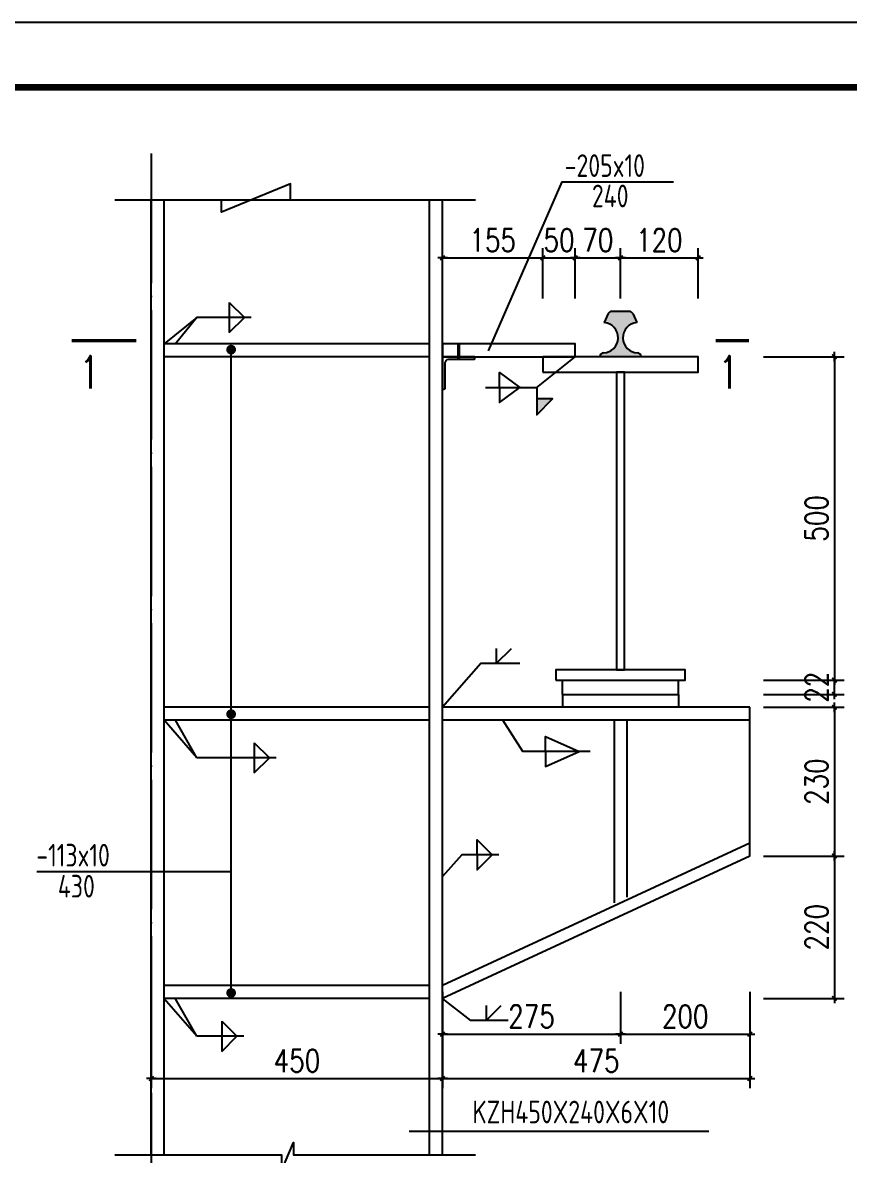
# Model space of a CAD drawing. Extents: x 69728788 to 149766163, y 20718153 to 43663798.
# Drawn here: x 74904646 to 74917420, y 21063762 to 21081274 of the extents above; entities that cross this region are included whole.
import ezdxf
from ezdxf.enums import TextEntityAlignment as Align

# ---------------------------------------------------------------- set-up
doc = ezdxf.new("R2010")
doc.units = 0
doc.header["$LTSCALE"] = 1000
doc.header["$MEASUREMENT"] = 0
doc.linetypes.add('DOTE', pattern=[2.4200000000000004, 2, -0.2, 0.02, -0.2])
doc.layers.get('0').update_dxf_attribs({"linetype": 'CONTINUOUS'})
doc.layers.get('DEFPOINTS').update_dxf_attribs({"linetype": 'CONTINUOUS'})
for name, color, linetype in [('1-TO', 3, 'CONTINUOUS'), ('AD', 3, 'CONTINUOUS'), ('AXIS', 3, 'CONTINUOUS'), ('DOTE', 251, 'DOTE'), ('PUB_DIM', 3, 'CONTINUOUS'), ('PUB_TEXT', 7, 'CONTINUOUS'), ('PUB_TITLE', 4, 'CONTINUOUS'), ('S', 2, 'CONTINUOUS')]:
    doc.layers.add(name, color=color, linetype=linetype)
doc.styles.add('DIM_FONT', font='SIMPLEX.shx', dxfattribs={"width": 0.8})
doc.styles.add('TSSD_Rein', font='atssdeng.shx', dxfattribs={"width": 0.7, "bigfont": 'atssdchn.shx'})
doc.dimstyles.new('AXIS-BZ-JD', dxfattribs={"dimtxt": 350, "dimasz": 0.5, "dimexe": 150, "dimexo": 100, "dimgap": 100, "dimtad": 1, "dimdec": 0, "dimlfac": 0.1, "dimzin": 0, "dimdsep": 46, "dimtxsty": 'DIM_FONT', "dimblk1": '_DIMX', "dimblk2": '_DIMX', "dimsah": 1, "dimcen": 0.09, "dimclrt": 3, "dimadec": 0, "dimazin": 0, "dimtfac": 1, "dimtdec": 0, "dimtix": 1, "dimtmove": 2, "dimatfit": 3, "dimldrblk": '_DIMX', "dimfxl": 1, "dimtolj": 1, "dimtzin": 0, "dimarcsym": 0})

# ---------------------------------------------------------------- blocks, each defined once
blk = doc.blocks.new('_DIMX')
blk.add_line((-150, 0), (150, 0))
at = {"const_width": 50}
blk.add_lwpolyline([(-70, -70), (70, 70)], dxfattribs=at)
blk = doc.blocks.new('*D422')
at = {"layer": 'AXIS', "color": 0, "lineweight": -2}
for p, q in [((74916095.05495255, 21068389.68407101), (74917339.38948087, 21068389.68407101)), ((74917189.38948087, 21068389.18407101), (74917189.38948087, 21066190.18407101)), ((74916095.05495255, 21066189.68407101), (74917339.38948087, 21066189.68407101))]:
    blk.add_line(p, q, dxfattribs=at)
at = {"layer": 'DEFPOINTS', "color": 0}
for p in [(74915995.05495255, 21068389.68407101), (74915995.05495255, 21066189.68407101), (74917189.38948087, 21066189.68407101)]:
    blk.add_point(p, dxfattribs=at)
at = {"layer": 'AXIS', "color": 0, "lineweight": -2, "xscale": 0.5, "yscale": 0.5, "zscale": 0.5}
for p, rotation in [((74917189.38948087, 21068389.68407101), 90), ((74917189.38948087, 21066189.68407101), 270)]:
    blk.add_blockref('_DIMX', p, dxfattribs=dict(at, rotation=rotation))
at = {"layer": 'AXIS', "color": 3, "insert": (74916914.38948087, 21067289.68407102), "char_height": 350, "attachment_point": 5, "rotation": 90, "style": 'DIM_FONT'}
blk.add_mtext('\\A1;220', dxfattribs=at)
blk = doc.blocks.new('*D423')
at = {"layer": 'AXIS', "color": 0, "lineweight": -2}
for p, q in [((74916095.05495255, 21070689.68407101), (74917339.38948087, 21070689.68407101)), ((74917189.38948087, 21070689.18407101), (74917189.38948087, 21068390.18407101)), ((74916095.05495255, 21068389.68407101), (74917339.38948087, 21068389.68407101))]:
    blk.add_line(p, q, dxfattribs=at)
at = {"layer": 'DEFPOINTS', "color": 0}
for p in [(74915995.05495255, 21070689.68407101), (74915995.05495255, 21068389.68407101), (74917189.38948087, 21068389.68407101)]:
    blk.add_point(p, dxfattribs=at)
at = {"layer": 'AXIS', "color": 0, "lineweight": -2, "xscale": 0.5, "yscale": 0.5, "zscale": 0.5}
for p, rotation in [((74917189.38948087, 21070689.68407101), 90), ((74917189.38948087, 21068389.68407101), 270)]:
    blk.add_blockref('_DIMX', p, dxfattribs=dict(at, rotation=rotation))
at = {"layer": 'AXIS', "color": 3, "insert": (74916914.38948087, 21069539.68407102), "char_height": 350, "attachment_point": 5, "rotation": 90, "style": 'DIM_FONT'}
blk.add_mtext('\\A1;230', dxfattribs=at)
blk = doc.blocks.new('*D424')
at = {"layer": 'AXIS', "color": 0, "lineweight": -2}
for p, q in [((74916095.05495255, 21076109.68407101), (74917339.38948087, 21076109.68407101)), ((74917189.38948087, 21076109.18407101), (74917189.38948087, 21071110.18407101)), ((74916095.05495255, 21071109.68407101), (74917339.38948087, 21071109.68407101))]:
    blk.add_line(p, q, dxfattribs=at)
at = {"layer": 'DEFPOINTS', "color": 0}
for p in [(74915995.05495255, 21076109.68407101), (74915995.05495255, 21071109.68407101), (74917189.38948087, 21071109.68407101)]:
    blk.add_point(p, dxfattribs=at)
at = {"layer": 'AXIS', "color": 0, "lineweight": -2, "xscale": 0.5, "yscale": 0.5, "zscale": 0.5}
for p, rotation in [((74917189.38948087, 21076109.68407101), 90), ((74917189.38948087, 21071109.68407101), 270)]:
    blk.add_blockref('_DIMX', p, dxfattribs=dict(at, rotation=rotation))
at = {"layer": 'AXIS', "color": 3, "insert": (74916914.38948087, 21073609.68407102), "char_height": 350, "attachment_point": 5, "rotation": 90, "style": 'DIM_FONT'}
blk.add_mtext('\\A1;500', dxfattribs=at)
blk = doc.blocks.new('*D425')
at = {"layer": 'AXIS', "color": 0, "lineweight": -2}
for p, q in [((74911134.46224391, 21065716.5741706), (74911134.46224391, 21064800.37044163)), ((74915884.46224391, 21065716.5741706), (74915884.46224391, 21064800.37044163)), ((74911134.96224391, 21064950.37044163), (74915883.96224391, 21064950.37044163))]:
    blk.add_line(p, q, dxfattribs=at)
at = {"layer": 'DEFPOINTS', "color": 0}
for p in [(74911134.46224391, 21065816.5741706), (74915884.46224391, 21065816.5741706), (74915884.46224391, 21064950.37044163)]:
    blk.add_point(p, dxfattribs=at)
at = {"layer": 'AXIS', "color": 0, "lineweight": -2, "xscale": 0.5, "yscale": 0.5, "zscale": 0.5, "rotation": 180}
blk.add_blockref('_DIMX', (74911134.46224391, 21064950.37044163), dxfattribs=at)
at = {"layer": 'AXIS', "color": 0, "lineweight": -2, "xscale": 0.5, "yscale": 0.5, "zscale": 0.5}
blk.add_blockref('_DIMX', (74915884.46224391, 21064950.37044163), dxfattribs=at)
at = {"layer": 'AXIS', "color": 3, "insert": (74913509.46224391, 21065225.37044163), "char_height": 350, "attachment_point": 5, "style": 'DIM_FONT'}
blk.add_mtext('\\A1;475', dxfattribs=at)
blk = doc.blocks.new('*D426')
at = {"layer": 'AXIS', "color": 0, "lineweight": -2}
for p, q in [((74913884.46224391, 21066289.68407101), (74913884.46224391, 21065485.81555053)), ((74915884.46224391, 21066289.68407101), (74915884.46224391, 21065485.81555053)), ((74913884.96224391, 21065635.81555053), (74915883.96224391, 21065635.81555053))]:
    blk.add_line(p, q, dxfattribs=at)
at = {"layer": 'DEFPOINTS', "color": 0}
for p in [(74913884.46224391, 21066389.68407101), (74915884.46224391, 21066389.68407101), (74915884.46224391, 21065635.81555053)]:
    blk.add_point(p, dxfattribs=at)
at = {"layer": 'AXIS', "color": 0, "lineweight": -2, "xscale": 0.5, "yscale": 0.5, "zscale": 0.5, "rotation": 180}
blk.add_blockref('_DIMX', (74913884.46224391, 21065635.81555053), dxfattribs=at)
at = {"layer": 'AXIS', "color": 0, "lineweight": -2, "xscale": 0.5, "yscale": 0.5, "zscale": 0.5}
blk.add_blockref('_DIMX', (74915884.46224391, 21065635.81555053), dxfattribs=at)
at = {"layer": 'AXIS', "color": 3, "insert": (74914884.46224391, 21065910.81555053), "char_height": 350, "attachment_point": 5, "style": 'DIM_FONT'}
blk.add_mtext('\\A1;200', dxfattribs=at)
blk = doc.blocks.new('*D427')
at = {"layer": 'AXIS', "color": 0, "lineweight": -2}
for p, q in [((74911134.46224391, 21066289.68407101), (74911134.46224391, 21065485.81555053)), ((74913884.46224391, 21066289.68407101), (74913884.46224391, 21065485.81555053)), ((74911134.96224391, 21065635.81555053), (74913883.96224391, 21065635.81555053))]:
    blk.add_line(p, q, dxfattribs=at)
at = {"layer": 'DEFPOINTS', "color": 0}
for p in [(74911134.46224391, 21066389.68407101), (74913884.46224391, 21066389.68407101), (74913884.46224391, 21065635.81555053)]:
    blk.add_point(p, dxfattribs=at)
at = {"layer": 'AXIS', "color": 0, "lineweight": -2, "xscale": 0.5, "yscale": 0.5, "zscale": 0.5, "rotation": 180}
blk.add_blockref('_DIMX', (74911134.46224391, 21065635.81555053), dxfattribs=at)
at = {"layer": 'AXIS', "color": 0, "lineweight": -2, "xscale": 0.5, "yscale": 0.5, "zscale": 0.5}
blk.add_blockref('_DIMX', (74913884.46224391, 21065635.81555053), dxfattribs=at)
at = {"layer": 'AXIS', "color": 3, "insert": (74912509.46224391, 21065910.81555053), "char_height": 350, "attachment_point": 5, "style": 'DIM_FONT'}
blk.add_mtext('\\A1;275', dxfattribs=at)
blk = doc.blocks.new('*D428')
at = {"layer": 'AXIS', "color": 0, "lineweight": -2}
for p, q in [((74913884.46224391, 21077007.54781864), (74913884.46224391, 21077786.97062186)), ((74915084.46224391, 21077007.54781864), (74915084.46224391, 21077786.97062186)), ((74913884.96224391, 21077636.97062186), (74915083.96224391, 21077636.97062186))]:
    blk.add_line(p, q, dxfattribs=at)
at = {"layer": 'DEFPOINTS', "color": 0}
for p in [(74915084.46224391, 21077636.97062186), (74913884.46224391, 21076907.54781864), (74915084.46224391, 21076907.54781864)]:
    blk.add_point(p, dxfattribs=at)
at = {"layer": 'AXIS', "color": 0, "lineweight": -2, "xscale": 0.5, "yscale": 0.5, "zscale": 0.5, "rotation": 180}
blk.add_blockref('_DIMX', (74913884.46224391, 21077636.97062186), dxfattribs=at)
at = {"layer": 'AXIS', "color": 0, "lineweight": -2, "xscale": 0.5, "yscale": 0.5, "zscale": 0.5}
blk.add_blockref('_DIMX', (74915084.46224391, 21077636.97062186), dxfattribs=at)
at = {"layer": 'AXIS', "color": 3, "insert": (74914484.46224391, 21077911.97062186), "char_height": 350, "attachment_point": 5, "style": 'DIM_FONT'}
blk.add_mtext('\\A1;120', dxfattribs=at)
blk = doc.blocks.new('*D429')
at = {"layer": 'AXIS', "color": 0, "lineweight": -2}
for p, q in [((74913184.46224391, 21077007.54781864), (74913184.46224391, 21077786.97062186)), ((74913884.46224391, 21077007.54781864), (74913884.46224391, 21077786.97062186)), ((74913184.96224391, 21077636.97062186), (74913883.96224391, 21077636.97062186))]:
    blk.add_line(p, q, dxfattribs=at)
at = {"layer": 'DEFPOINTS', "color": 0}
for p in [(74913884.46224391, 21077636.97062186), (74913184.46224391, 21076907.54781864), (74913884.46224391, 21076907.54781864)]:
    blk.add_point(p, dxfattribs=at)
at = {"layer": 'AXIS', "color": 0, "lineweight": -2, "xscale": 0.5, "yscale": 0.5, "zscale": 0.5, "rotation": 180}
blk.add_blockref('_DIMX', (74913184.46224391, 21077636.97062186), dxfattribs=at)
at = {"layer": 'AXIS', "color": 0, "lineweight": -2, "xscale": 0.5, "yscale": 0.5, "zscale": 0.5}
blk.add_blockref('_DIMX', (74913884.46224391, 21077636.97062186), dxfattribs=at)
at = {"layer": 'AXIS', "color": 3, "insert": (74913534.46224391, 21077911.97062186), "char_height": 350, "attachment_point": 5, "style": 'DIM_FONT'}
blk.add_mtext('\\A1;70', dxfattribs=at)
blk = doc.blocks.new('*D430')
at = {"layer": 'AXIS', "color": 0, "lineweight": -2}
for p, q in [((74912684.46224391, 21077007.54781864), (74912684.46224391, 21077786.97062186)), ((74913184.46224391, 21077007.54781864), (74913184.46224391, 21077786.97062186)), ((74912683.96224391, 21077636.97062186), (74912683.46224391, 21077636.97062186)), ((74912684.46224391, 21077636.97062186), (74913184.46224391, 21077636.97062186)), ((74913184.96224391, 21077636.97062186), (74913185.46224391, 21077636.97062186))]:
    blk.add_line(p, q, dxfattribs=at)
at = {"layer": 'DEFPOINTS', "color": 0}
for p in [(74913184.46224391, 21077636.97062186), (74912684.46224391, 21076907.54781864), (74913184.46224391, 21076907.54781864)]:
    blk.add_point(p, dxfattribs=at)
at = {"layer": 'AXIS', "color": 0, "lineweight": -2, "xscale": 0.5, "yscale": 0.5, "zscale": 0.5}
blk.add_blockref('_DIMX', (74912684.46224391, 21077636.97062186), dxfattribs=at)
at = {"layer": 'AXIS', "color": 0, "lineweight": -2, "xscale": 0.5, "yscale": 0.5, "zscale": 0.5, "rotation": 180}
blk.add_blockref('_DIMX', (74913184.46224391, 21077636.97062186), dxfattribs=at)
at = {"layer": 'AXIS', "color": 3, "insert": (74912934.46224391, 21077911.97062186), "char_height": 350, "attachment_point": 5, "style": 'DIM_FONT'}
blk.add_mtext('\\A1;50', dxfattribs=at)
blk = doc.blocks.new('*D431')
at = {"layer": 'AXIS', "color": 0, "lineweight": -2}
for p, q in [((74911134.46224391, 21077007.54781864), (74911134.46224391, 21077786.97062186)), ((74912684.46224391, 21077007.54781864), (74912684.46224391, 21077786.97062186)), ((74911134.96224391, 21077636.97062186), (74912683.96224391, 21077636.97062186))]:
    blk.add_line(p, q, dxfattribs=at)
at = {"layer": 'DEFPOINTS', "color": 0}
for p in [(74912684.46224391, 21077636.97062186), (74911134.46224391, 21076907.54781864), (74912684.46224391, 21076907.54781864)]:
    blk.add_point(p, dxfattribs=at)
at = {"layer": 'AXIS', "color": 0, "lineweight": -2, "xscale": 0.5, "yscale": 0.5, "zscale": 0.5, "rotation": 180}
blk.add_blockref('_DIMX', (74911134.46224391, 21077636.97062186), dxfattribs=at)
at = {"layer": 'AXIS', "color": 0, "lineweight": -2, "xscale": 0.5, "yscale": 0.5, "zscale": 0.5}
blk.add_blockref('_DIMX', (74912684.46224391, 21077636.97062186), dxfattribs=at)
at = {"layer": 'AXIS', "color": 3, "insert": (74911909.46224391, 21077911.97062186), "char_height": 350, "attachment_point": 5, "style": 'DIM_FONT'}
blk.add_mtext('\\A1;155', dxfattribs=at)
blk = doc.blocks.new('*D432')
at = {"layer": 'AXIS', "color": 0, "lineweight": -2}
for p, q in [((74916095.05495255, 21071109.68407101), (74917339.38948087, 21071109.68407101)), ((74917189.38948087, 21071110.18407101), (74917189.38948087, 21071110.68407101)), ((74917189.38948087, 21070889.68407101), (74917189.38948087, 21071109.68407101)), ((74916095.05495255, 21070889.68407101), (74917339.38948087, 21070889.68407101)), ((74917189.38948087, 21070889.18407101), (74917189.38948087, 21070888.68407101))]:
    blk.add_line(p, q, dxfattribs=at)
at = {"layer": 'DEFPOINTS', "color": 0}
for p in [(74915995.05495255, 21071109.68407101), (74917189.38948087, 21071109.68407101), (74915995.05495255, 21070889.68407101)]:
    blk.add_point(p, dxfattribs=at)
at = {"layer": 'AXIS', "color": 0, "lineweight": -2, "xscale": 0.5, "yscale": 0.5, "zscale": 0.5}
for p, rotation in [((74917189.38948087, 21071109.68407101), 270), ((74917189.38948087, 21070889.68407101), 90)]:
    blk.add_blockref('_DIMX', p, dxfattribs=dict(at, rotation=rotation))
at = {"layer": 'AXIS', "color": 3, "insert": (74916914.38948087, 21070999.68407102), "char_height": 350, "attachment_point": 5, "rotation": 90, "style": 'DIM_FONT'}
blk.add_mtext('\\A1;22', dxfattribs=at)
blk = doc.blocks.new('*D385')
at = {"layer": 'AXIS', "color": 0, "lineweight": -2}
for p, q in [((74906634.46224391, 21065158.47230611), (74906634.46224391, 21064800.37044163)), ((74911134.46224391, 21065158.47230611), (74911134.46224391, 21064800.37044163)), ((74906634.96224391, 21064950.37044163), (74911133.96224391, 21064950.37044163))]:
    blk.add_line(p, q, dxfattribs=at)
at = {"layer": 'DEFPOINTS', "color": 0}
for p in [(74906634.46224391, 21065258.47230611), (74911134.46224391, 21065258.47230611), (74911134.46224391, 21064950.37044163)]:
    blk.add_point(p, dxfattribs=at)
at = {"layer": 'AXIS', "color": 0, "lineweight": -2, "xscale": 0.5, "yscale": 0.5, "zscale": 0.5, "rotation": 180}
blk.add_blockref('_DIMX', (74906634.46224391, 21064950.37044163), dxfattribs=at)
at = {"layer": 'AXIS', "color": 0, "lineweight": -2, "xscale": 0.5, "yscale": 0.5, "zscale": 0.5}
blk.add_blockref('_DIMX', (74911134.46224391, 21064950.37044163), dxfattribs=at)
at = {"layer": 'AXIS', "color": 3, "insert": (74908884.46224391, 21065225.37044163), "char_height": 350, "attachment_point": 5, "style": 'DIM_FONT'}
blk.add_mtext('\\A1;450', dxfattribs=at)

msp = doc.modelspace()

# ---------------------------------------------------------------- hatches: boundary and pattern name
at = {"layer": 'AD'}
h = msp.add_hatch(color=256, dxfattribs=at)
edge = h.paths.add_edge_path()
edge.add_ellipse((74914156.33638486, 21076403.25596584), major_axis=(166.4569221049125, 166.4569221049125), ratio=0.9999999999968987, start_angle=49.910871716136114, end_angle=223.6353504180226, ccw=False)
edge.add_line((74914136.18425572, 21076637.79744517), (74914074.92934178, 21076775.28113978))
edge.add_ellipse((74914021.63019334, 21076751.53407101), major_axis=(-41.25968068195007, 41.25968068195007), ratio=0.9999999999981506, start_angle=249.0150334845456, end_angle=315.0000000006329)
edge.add_line((74914021.63019334, 21076809.88407101), (74913884.46224391, 21076809.88407101))
edge.add_line((74913884.46224391, 21076809.88407101), (74913747.29429449, 21076809.88407101))
edge.add_ellipse((74913747.29429449, 21076751.53407101), major_axis=(-41.25968068086726, 41.25968068086726), ratio=0.9999999999969644, start_angle=-44.99999999985835, end_angle=20.98496651648669)
edge.add_line((74913693.99514605, 21076775.28113978), (74913632.74023211, 21076637.79744517))
edge.add_ellipse((74913612.58810295, 21076403.25596584), major_axis=(166.4569221052644, 166.4569221052644), ratio=0.9999999999960867, start_angle=226.3646495816379, end_angle=400.08912828370217, ccw=False)
edge.add_ellipse((74913621.88724391, 21076109.68407101), major_axis=(41.25968068180472, 41.25968068180471), ratio=0.999999999997602, start_angle=48.62857241695774, end_angle=134.999999999817)
edge.add_line((74913563.5372439, 21076109.68407101), (74914205.38724391, 21076109.68407101))
edge.add_ellipse((74914147.03724392, 21076109.684071), major_axis=(-41.25968068254841, 41.25968068254841), ratio=0.9999999999983267, start_angle=225.0000000008481, end_angle=311.3714275858732)
h = msp.add_hatch(color=256, dxfattribs=at)
edge = h.paths.add_edge_path()
edge.add_ellipse((74914156.33638486, 21076403.25596584), major_axis=(-166.4569221047524, 166.4569221047524), ratio=0.9999999999986043, start_angle=-40.089128283990874, end_angle=133.6353504178933, ccw=False)
edge.add_line((74914136.18425572, 21076637.79744517), (74914074.92934178, 21076775.28113978))
edge.add_ellipse((74914021.63019334, 21076751.53407101), major_axis=(41.25968068189817, 41.25968068189816), ratio=0.9999999999986611, start_angle=339.015033484531, end_angle=405.0000000007242)
edge.add_line((74914021.63019334, 21076809.88407101), (74913884.46224391, 21076809.88407101))
edge.add_line((74913884.46224391, 21076809.88407101), (74913747.29429449, 21076809.88407101))
edge.add_ellipse((74913747.29429449, 21076751.53407101), major_axis=(41.25968068089574, 41.25968068089572), ratio=0.9999999999978806, start_angle=45.00000000028934, end_angle=110.9849665163879)
edge.add_line((74913693.99514605, 21076775.28113978), (74913632.74023211, 21076637.79744517))
edge.add_ellipse((74913612.58810295, 21076403.25596584), major_axis=(-166.4569221049668, 166.4569221049667), ratio=0.9999999999994001, start_angle=136.3646495815088, end_angle=310.0891282835724, ccw=False)
edge.add_ellipse((74913621.88724391, 21076109.68407101), major_axis=(41.25968068182713, 41.25968068182713), ratio=0.9999999999984494, start_angle=48.62857241693366, end_angle=134.9999999998413)
edge.add_line((74913563.5372439, 21076109.68407101), (74914205.38724391, 21076109.68407101))
edge.add_ellipse((74914147.03724392, 21076109.684071), major_axis=(41.25968068248188, 41.25968068248188), ratio=0.9999999999994215, start_angle=315.0000000007836, end_angle=401.3714275859372)
at = {"layer": 'PUB_TEXT'}
msp.add_hatch(color=256, dxfattribs=at).paths.add_polyline_path([(74912592.27906998, 21075455.87718013), (74912592.27906998, 21075213.48369779), (74912834.67255232, 21075455.87718013)])
msp.add_hatch(color=256, dxfattribs=at).paths.add_polyline_path([(74912592.27906998, 21075455.87718013), (74912592.27906998, 21075213.48369779), (74912834.67255232, 21075455.87718013)])

# ---------------------------------------------------------------- linework, layer by layer
at = {"layer": '1-TO'}
for p, q in [((74906634.46224391, 21063770.46818033), (74906634.46224391, 21078536.13374875)), ((74906834.46224391, 21063770.46818033), (74906834.46224391, 21078536.13374875)), ((74910934.46224391, 21063770.46818033), (74910934.46224391, 21078536.13374875)), ((74911134.46224391, 21063770.46818033), (74911134.46224391, 21078536.13374875)), ((74912988.55564427, 21070889.68407101), (74912988.55564427, 21071109.68407101)), ((74914780.36884354, 21070889.68407101), (74914780.36884354, 21071109.68407101)), ((74912988.55564427, 21070889.68407101), (74914780.36884354, 21070889.68407101)), ((74915884.46224391, 21070689.68407101), (74911134.46224391, 21070689.68407101)), ((74915884.46224391, 21068389.68407101), (74915884.46224391, 21070689.68407101)), ((74915884.46224391, 21070489.68407101), (74911134.46224391, 21070489.68407101)), ((74913784.46224391, 21070489.68407101), (74913784.46224391, 21067665.684071)), ((74913984.46224391, 21070489.68407101), (74913984.46224391, 21067753.684071)), ((74915884.46224391, 21068589.68407101), (74911134.46224391, 21066389.68407101)), ((74915884.46224391, 21068389.68407101), (74911134.46224391, 21066189.68407101)), ((74910934.46224391, 21066389.68407101), (74906834.46224391, 21066389.68407101)), ((74910934.46224391, 21066189.68407101), (74906834.46224391, 21066189.68407101))]:
    msp.add_line(p, q, dxfattribs=at)
for points in [[(74911134.46224391, 21076109.68407101), (74913184.46224391, 21076109.68407101), (74913184.46224391, 21076309.68407101), (74911134.46224391, 21076309.68407101)], [(74911134.46224391, 21076109.68407101), (74913184.46224391, 21076109.68407101), (74913184.46224391, 21076309.68407101), (74911134.46224391, 21076309.68407101)], [(74912684.46224391, 21075869.68407101), (74915084.46224391, 21075869.68407101), (74915084.46224391, 21076109.68407101), (74912684.46224391, 21076109.68407101)], [(74912684.46224391, 21075869.68407101), (74915084.46224391, 21075869.68407101), (74915084.46224391, 21076109.68407101), (74912684.46224391, 21076109.68407101)], [(74913944.46224391, 21071269.68407101), (74913944.46224391, 21075869.68407101), (74913824.46224391, 21075869.68407101), (74913824.46224391, 21071269.68407101)], [(74913944.46224391, 21071269.68407101), (74913944.46224391, 21075869.68407101), (74913824.46224391, 21075869.68407101), (74913824.46224391, 21071269.68407101)], [(74912884.46224391, 21071109.68407101), (74914884.46224391, 21071109.68407101), (74914884.46224391, 21071269.68407101), (74912884.46224391, 21071269.68407101)], [(74912884.46224391, 21071109.68407101), (74914884.46224391, 21071109.68407101), (74914884.46224391, 21071269.68407101), (74912884.46224391, 21071269.68407101)]]:
    msp.add_lwpolyline(points, close=True, dxfattribs=at)
at = {"layer": 'AD'}
for p, q in [((74914021.63019334, 21076809.88407101), (74913747.29429449, 21076809.88407101)), ((74913693.99514605, 21076775.28113978), (74913632.7402321, 21076637.79744517)), ((74914074.92934178, 21076775.28113978), (74914136.18425572, 21076637.79744517)), ((74914205.38724391, 21076109.68407101), (74913563.53724392, 21076109.68407101))]:
    msp.add_line(p, q, dxfattribs=at)
for points in [[(74906072.1978809, 21078536.13374875), (74908782.79298542, 21078536.13374875), (74908782.79298542, 21078781.37853278), (74907718.14694062, 21078344.28215972), (74907718.14694062, 21078536.13374875), (74911644.2053862, 21078536.13374875)], [(74906072.1978809, 21078536.13374875), (74908782.79298542, 21078536.13374875), (74908782.79298542, 21078781.37853278), (74907718.14694062, 21078344.28215972), (74907718.14694062, 21078536.13374875), (74911644.2053862, 21078536.13374875)], [(74906072.1978809, 21063770.46818033), (74908644.11313571, 21063770.46818033), (74908644.11313571, 21063525.2233963), (74908829.4670909, 21063962.31976936), (74908829.4670909, 21063770.46818033), (74911644.2053862, 21063770.46818033)], [(74906072.1978809, 21063770.46818033), (74908644.11313571, 21063770.46818033), (74908644.11313571, 21063525.2233963), (74908829.4670909, 21063962.31976936), (74908829.4670909, 21063770.46818033), (74911644.2053862, 21063770.46818033)]]:
    msp.add_lwpolyline(points, dxfattribs=at)
for centre, radius, start, end in [((74913747.29429449, 21076751.53407101), 58.35000000000122, 90, 155.9849666420431), ((74914021.63019334, 21076751.53407101), 58.35000000000122, 24.01503335795687, 90), ((74913612.58810295, 21076403.25596584), 235.4056367916692, 272.2639430092236, 85.08912807125427), ((74914156.33638486, 21076403.25596584), 235.4056367916692, 94.91087192874573, 267.7360569907764), ((74913621.88724391, 21076109.684071), 58.35000000000122, 90, 180), ((74914147.03724392, 21076109.684071), 58.35000000000122, 0, 90)]:
    msp.add_arc(centre, radius, start, end, dxfattribs=at)
at = {"layer": 'AXIS'}
for p, q in [((74910934.46224391, 21076309.68407101), (74906834.46224391, 21076309.68407101)), ((74910934.46224391, 21076109.68407101), (74906834.46224391, 21076109.68407101)), ((74907867.90451644, 21066235.47881145), (74907867.90451644, 21076181.2808338)), ((74912988.55564427, 21070889.68407101), (74912988.55564427, 21070689.68407101)), ((74914780.36884354, 21070889.68407101), (74914780.36884354, 21070689.68407101)), ((74910934.46224391, 21070689.68407101), (74906834.46224391, 21070689.68407101)), ((74910934.46224391, 21070489.68407101), (74906834.46224391, 21070489.68407101))]:
    msp.add_line(p, q, dxfattribs=at)
at = {"layer": 'AXIS', "const_width": 50}
msp.add_lwpolyline([(74911385.53343199, 21076069.68407101), (74911385.53343199, 21076309.68407101)], dxfattribs=at)
msp.add_lwpolyline([(74911385.53343199, 21076069.68407101), (74911385.53343199, 21076309.68407101)], dxfattribs=at)
at = {"layer": 'DOTE'}
msp.add_line((74906634.46224391, 21079249.00039496), (74906634.46224391, 21062925.32212529), dxfattribs=at)
at = {"layer": 'PUB_DIM', "const_width": 50}
for points in [[(74905402.77560273, 21076358.18017657), (74906402.77560273, 21076358.18017657)], [(74905402.77560273, 21076358.18017657), (74906402.77560273, 21076358.18017657)], [(74915355.99206038, 21076358.18017657), (74915871.59434837, 21076358.18017657)], [(74915355.99206038, 21076358.18017657), (74915871.59434837, 21076358.18017657)]]:
    msp.add_lwpolyline(points, dxfattribs=at)
at = {"layer": 'PUB_TEXT'}
for p, q in [((74907839.34911534, 21076948.83819329), (74908072.01112777, 21076716.17618087)), ((74907839.34911534, 21076948.83819329), (74907839.34911534, 21076483.51416844)), ((74907336.98199548, 21076716.17618087), (74906834.46224391, 21076309.68407101)), ((74907336.98199548, 21076716.17618087), (74907008.78178705, 21076309.68407101)), ((74908177.14241202, 21076716.17618087), (74907336.98199548, 21076716.17618087)), ((74907839.34911534, 21076483.51416844), (74908072.01112777, 21076716.17618087)), ((74907336.98199548, 21069908.15897133), (74906834.46224391, 21070489.68407101)), ((74907336.98199548, 21069908.15897133), (74907008.78178705, 21070489.68407101)), ((74908225.61914285, 21070140.82098376), (74908458.28115527, 21069908.15897133)), ((74908225.61914285, 21070140.82098376), (74908225.61914285, 21069675.49695891)), ((74908563.41243953, 21069908.15897133), (74907336.98199548, 21069908.15897133)), ((74908225.61914285, 21069675.49695891), (74908458.28115527, 21069908.15897133)), ((74907336.98199548, 21065602.61103503), (74906834.46224391, 21066184.13613471)), ((74907336.98199548, 21065602.61103503), (74907008.78178705, 21066184.13613471)), ((74907723.72399388, 21065835.27304745), (74907956.38600631, 21065602.61103503)), ((74907723.72399388, 21065835.27304745), (74907723.72399388, 21065369.94902261)), ((74908061.51729056, 21065602.61103503), (74907336.98199548, 21065602.61103503)), ((74907723.72399388, 21065369.94902261), (74907956.38600631, 21065602.61103503))]:
    msp.add_line(p, q, dxfattribs=at)
for points in [[(74911846.94851393, 21076200.47700338), (74912982.66883133, 21078815.18834873), (74914701.76855244, 21078815.18834873)], [(74911798.33647308, 21075633.50314055), (74912592.27906998, 21075633.50314055), (74913184.46224391, 21076109.68407101)], [(74911798.33647308, 21075633.50314055), (74912592.27906998, 21075633.50314055), (74913184.46224391, 21076109.68407101)], [(74912013.92894718, 21075633.50314055), (74912013.92894718, 21075866.16515297), (74912331.26693475, 21075633.50314055)], [(74912013.92894718, 21075633.50314055), (74912013.92894718, 21075400.84112813), (74912331.26693475, 21075633.50314055)], [(74912013.92894718, 21075633.50314055), (74912013.92894718, 21075400.84112813), (74912331.26693475, 21075633.50314055)], [(74912592.27906998, 21075633.50314055), (74912592.27906998, 21075213.48369779), (74912834.67255232, 21075455.87718013), (74912592.27906998, 21075455.87718013)], [(74912592.27906998, 21075633.50314055), (74912592.27906998, 21075213.48369779), (74912834.67255232, 21075455.87718013), (74912592.27906998, 21075455.87718013)], [(74911963.98229375, 21071598.90690943), (74911963.98229375, 21071366.24489701), (74912199.21581328, 21071598.90690943)], [(74911963.98229375, 21071598.90690943), (74911963.98229375, 21071366.24489701), (74912199.21581328, 21071598.90690943)], [(74912327.76042956, 21071366.24489701), (74911725.88184485, 21071366.24489701), (74911134.46224391, 21070689.68407101)], [(74912327.76042956, 21071366.24489701), (74911725.88184485, 21071366.24489701), (74911134.46224391, 21070689.68407101)], [(74913243.78235632, 21070004.14731667), (74912374.12918955, 21070004.14731667), (74912063.88338117, 21070489.68407101)], [(74913416.99223067, 21070004.14731667), (74912374.12918955, 21070004.14731667), (74912063.88338117, 21070489.68407101)], [(74912726.87156297, 21070004.14731667), (74912726.87156297, 21070236.80932909), (74913243.78235632, 21070004.14731667)], [(74912726.87156297, 21070004.14731667), (74912726.87156297, 21070236.80932909), (74913243.78235632, 21070004.14731667)], [(74912726.87156297, 21070004.14731667), (74912726.87156297, 21069771.48530425), (74913243.78235632, 21070004.14731667)], [(74912726.87156297, 21070004.14731667), (74912726.87156297, 21069771.48530425), (74913243.78235632, 21070004.14731667)], [(74911668.27249329, 21068409.57689493), (74911668.27249329, 21068642.23890735), (74911900.93450572, 21068409.57689493)], [(74911668.27249329, 21068409.57689493), (74911668.27249329, 21068642.23890735), (74911900.93450572, 21068409.57689493)], [(74912006.06578997, 21068409.57689493), (74911430.17204438, 21068409.57689493), (74911134.46224391, 21068071.29648193)], [(74912006.06578997, 21068409.57689493), (74911430.17204438, 21068409.57689493), (74911134.46224391, 21068071.29648193)], [(74911668.27249329, 21068409.57689493), (74911668.27249329, 21068176.91488251), (74911900.93450572, 21068409.57689493)], [(74911668.27249329, 21068409.57689493), (74911668.27249329, 21068176.91488251), (74911900.93450572, 21068409.57689493)], [(74904864.98327443, 21068151.19748313), (74907867.90451644, 21068151.19748313)], [(74904864.98327443, 21068151.19748313), (74907867.90451644, 21068151.19748313)], [(74912147.06688537, 21065846.49350139), (74911571.17313978, 21065846.49350139), (74911134.46224391, 21066189.68407101)], [(74912147.06688537, 21065846.49350139), (74911571.17313978, 21065846.49350139), (74911134.46224391, 21066189.68407101)], [(74911809.27358869, 21066079.15551381), (74911809.27358869, 21065846.49350139), (74912041.93560112, 21066079.15551381)], [(74911809.27358869, 21066079.15551381), (74911809.27358869, 21065846.49350139), (74912041.93560112, 21066079.15551381)], [(74910621.25945213, 21064137.62259939), (74915251.94246407, 21064137.62259939)], [(74910621.25945213, 21064137.62259939), (74915251.94246407, 21064137.62259939)]]:
    msp.add_lwpolyline(points, dxfattribs=at)
at = {"layer": 'PUB_TEXT', "const_width": 74.5}
for points in [[(74907830.15451644, 21076219.0308338, 1), (74907905.65451644, 21076219.0308338, 1)], [(74907830.15451644, 21076219.0308338, 1), (74907905.65451644, 21076219.0308338, 1)], [(74907830.15451644, 21070583.05688718, 1), (74907905.65451644, 21070583.05688718, 1)], [(74907830.15451644, 21070583.05688718, 1), (74907905.65451644, 21070583.05688718, 1)], [(74907830.15451644, 21066273.22881145, 1), (74907905.65451644, 21066273.22881145, 1)], [(74907830.15451644, 21066273.22881145, 1), (74907905.65451644, 21066273.22881145, 1)]]:
    msp.add_lwpolyline(points, format="xyb", close=True, dxfattribs=at)
at = {"layer": 'PUB_TITLE'}
msp.add_lwpolyline([(74842796.3028227, 21039274.29117097), (74931996.3028227, 21039274.29117097), (74931996.3028227, 21081274.29117097), (74842796.3028227, 21081274.29117097)], close=True, dxfattribs=at)
at = {"layer": 'PUB_TITLE', "const_width": 100}
msp.add_lwpolyline([(74845296.3028227, 21040274.29117097), (74930996.3028227, 21040274.29117097), (74930996.3028227, 21080274.29117097), (74845296.3028227, 21080274.29117097)], close=True, dxfattribs=at)
at = {"layer": 'S'}
msp.add_lwpolyline([(74911134.46224391, 21076109.68407101), (74911134.46224391, 21075609.68407101), (74911161.12891057, 21075609.68407101, 0.4142135623730951), (74911174.46224391, 21075623.01740434), (74911174.46224391, 21076014.68407101, -0.4142135623730951), (74911229.46224391, 21076069.68407101), (74911621.12891057, 21076069.68407101, 0.4142135623730951), (74911634.46224391, 21076083.01740434), (74911634.46224391, 21076109.68407101)], format="xyb", close=True, dxfattribs=at)
msp.add_lwpolyline([(74911134.46224391, 21076109.68407101), (74911134.46224391, 21075609.68407101), (74911161.12891057, 21075609.68407101, 0.4142135623730951), (74911174.46224391, 21075623.01740434), (74911174.46224391, 21076014.68407101, -0.4142135623730951), (74911229.46224391, 21076069.68407101), (74911621.12891057, 21076069.68407101, 0.4142135623730951), (74911634.46224391, 21076083.01740434), (74911634.46224391, 21076109.68407101)], format="xyb", close=True, dxfattribs=at)

# ---------------------------------------------------------------- texts
at = {"layer": 'PUB_DIM', "style": 'DIM_FONT', "width": 0.7070000000530854}
for p in [(74905678.74093838, 21075869.69877188), (74905678.74093838, 21075869.69877188), (74915552.34669966, 21075869.69877188), (74915552.34669966, 21075869.69877188)]:
    msp.add_text('1', height=500, dxfattribs=at).set_placement(p, align=Align.MIDDLE)
at = {"layer": 'PUB_TEXT', "style": 'TSSD_Rein', "width": 0.8000000000465661}
for s, p in [('-205x10', (74913022.72195761, 21078889.25033172)), ('240', (74913442.61697976, 21078419.96987509)), ('-113x10', (74904858.07858503, 21068227.77854989)), ('430', (74905190.42945673, 21067748.02607115)), ('KZH450X240X6X10', (74911595.81846946, 21064257.72743899))]:
    msp.add_text(s, height=350, dxfattribs=at).set_placement(p)

# ---------------------------------------------------------------- dimensions: what is measured, and where the dimension line sits
at = {"layer": 'AXIS'}
for base, p1, p2, picture, middle in [((74912684.46224391, 21077636.97062186), (74911134.46224391, 21076907.54781864), (74912684.46224391, 21076907.54781864), '*D431', (74911909.46224391, 21077911.97062186)), ((74913184.46224391, 21077636.97062186), (74912684.46224391, 21076907.54781864), (74913184.46224391, 21076907.54781864), '*D430', (74912934.46224391, 21077911.97062186)), ((74913884.46224391, 21077636.97062186), (74913184.46224391, 21076907.54781864), (74913884.46224391, 21076907.54781864), '*D429', (74913534.46224391, 21077911.97062186)), ((74915084.46224391, 21077636.97062186), (74913884.46224391, 21076907.54781864), (74915084.46224391, 21076907.54781864), '*D428', (74914484.46224391, 21077911.97062186)), ((74913884.46224391, 21065635.81555053), (74911134.46224391, 21066389.68407101), (74913884.46224391, 21066389.68407101), '*D427', (74912509.46224391, 21065910.81555053)), ((74915884.46224391, 21065635.81555053), (74913884.46224391, 21066389.68407101), (74915884.46224391, 21066389.68407101), '*D426', (74914884.46224391, 21065910.81555053)), ((74915884.46224391, 21064950.37044163), (74911134.46224391, 21065816.5741706), (74915884.46224391, 21065816.5741706), '*D425', (74913509.46224391, 21065225.37044163))]:
    dim = msp.add_linear_dim(base=base, p1=p1, p2=p2, dimstyle='AXIS-BZ-JD', dxfattribs=at)
    dim.commit()
    dim.dimension.update_dxf_attribs({"geometry": picture, "text_midpoint": middle})
for base, p1, p2, angle, picture, middle in [((74917189.38948087, 21071109.68407101), (74915995.05495255, 21076109.68407101), (74915995.05495255, 21071109.68407101), 90, '*D424', (74916914.38948087, 21073609.68407102)), ((74917189.38948087, 21071109.68407101), (74915995.05495255, 21070889.68407101), (74915995.05495255, 21071109.68407101), 270, '*D432', (74916914.38948087, 21070999.68407102)), ((74917189.38948087, 21068389.68407101), (74915995.05495255, 21070689.68407101), (74915995.05495255, 21068389.68407101), 90, '*D423', (74916914.38948087, 21069539.68407102)), ((74917189.38948087, 21066189.68407101), (74915995.05495255, 21068389.68407101), (74915995.05495255, 21066189.68407101), 90, '*D422', (74916914.38948087, 21067289.68407102))]:
    dim = msp.add_linear_dim(base=base, p1=p1, p2=p2, angle=angle, dimstyle='AXIS-BZ-JD', dxfattribs=at)
    dim.commit()
    dim.dimension.update_dxf_attribs({"geometry": picture, "text_midpoint": middle})
dim = msp.add_aligned_dim(p1=(74906634.46224391, 21065258.47230611), p2=(74911134.46224391, 21065258.47230611), distance=-308.1018644794822, dimstyle='AXIS-BZ-JD', dxfattribs=at)
dim.commit()
dim.dimension.update_dxf_attribs({"geometry": '*D385', "text_midpoint": (74908884.46224391, 21065225.37044163)})

doc.saveas('drawing.dxf')
